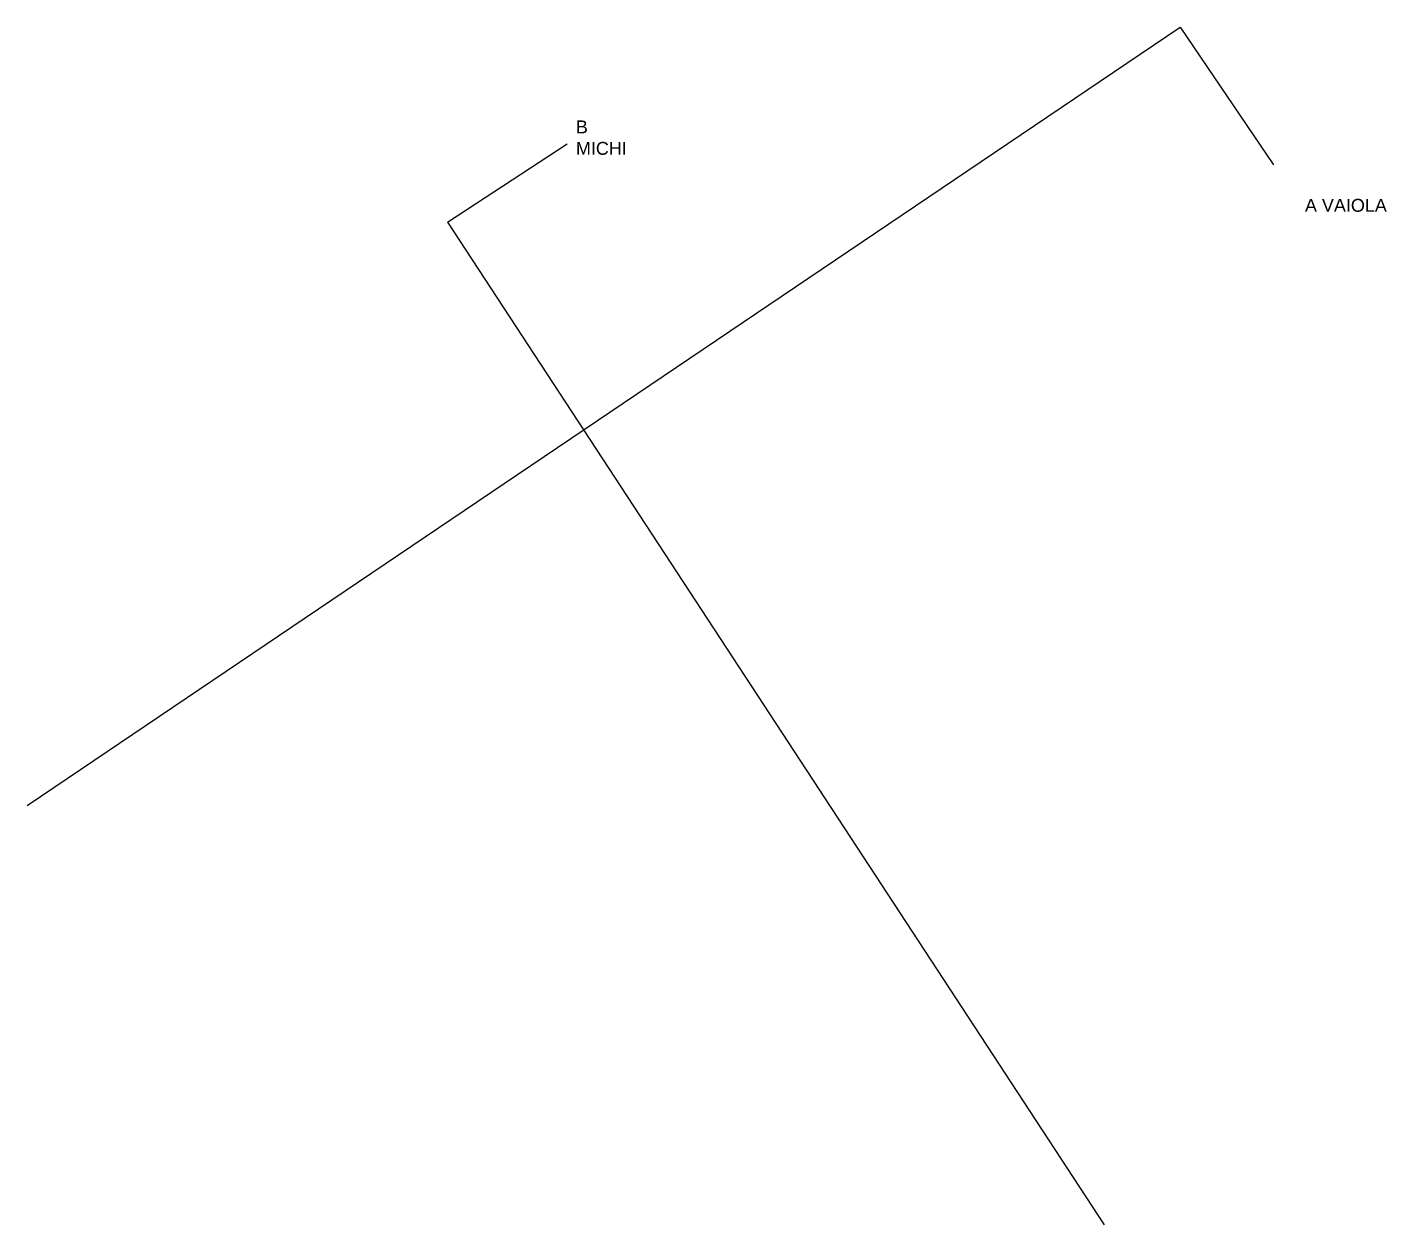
# Model space of a CAD drawing. Header units: inches. Extents: x 15 to 22798, y 21 to 21519.
# Drawn here: x 1082.59 to 1103.72, y 3043.67 to 3062.29 of the extents above; entities that cross this region are included whole.
import ezdxf

# ---------------------------------------------------------------- set-up
doc = ezdxf.new("R2010")
doc.units = ezdxf.units.IN
doc.header["$MEASUREMENT"] = 0
doc.layers.add('QUOTE', color=6, linetype='Continuous')
doc.styles.get("Standard").update_dxf_attribs({"font": 'Arial.ttf'})

msp = doc.modelspace()

# ---------------------------------------------------------------- linework, layer by layer
at = {"layer": 'QUOTE', "color": 6}
for p, q in [((1082.585, 3050.192), (1100.507, 3062.29)), ((1100.507, 3062.29), (1101.953, 3060.148)), ((1089.12, 3059.259), (1090.977, 3060.475)), ((1089.12, 3059.259), (1099.323, 3043.674))]:
    msp.add_line(p, q, dxfattribs=at)

# ---------------------------------------------------------------- texts
at = {"layer": 'QUOTE', "char_height": 0.2, "attachment_point": 1}
for s, width, insert in [('B MICHI', 0.5568, (1091.113, 3060.84)), ('A VAIOLA', 3.49212, (1102.444, 3059.621))]:
    msp.add_mtext_dynamic_manual_height_columns(s, width=width, gutter_width=1, heights=[0], dxfattribs=dict(at, insert=insert))

doc.saveas('drawing.dxf')
